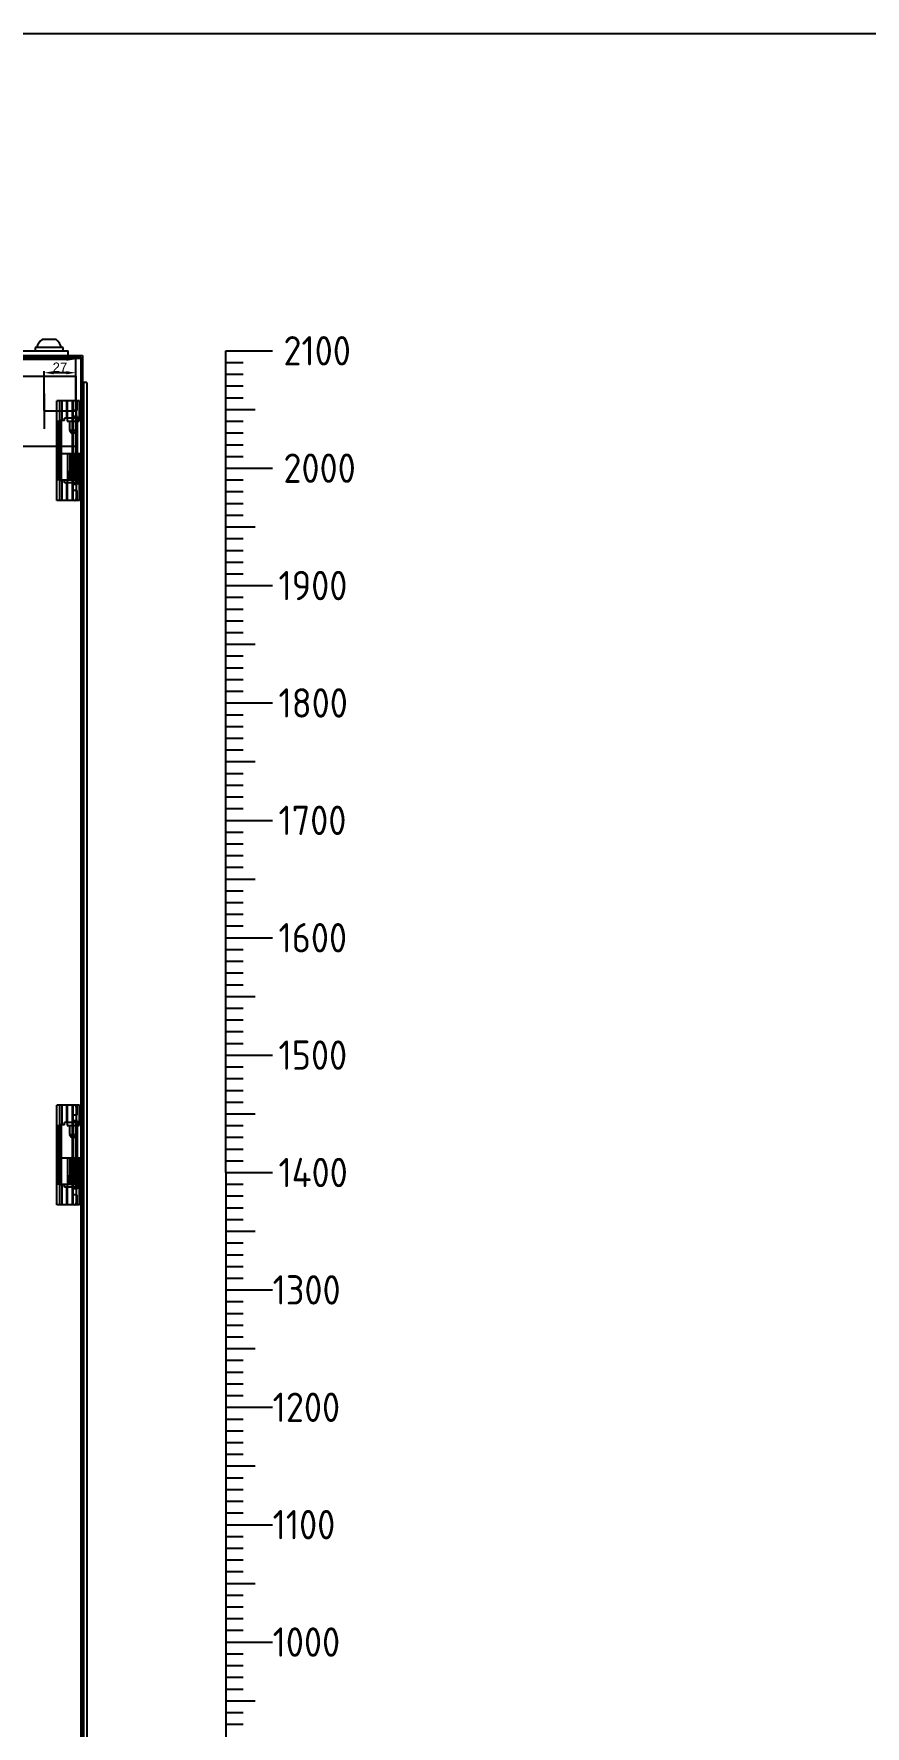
# Model space of a CAD drawing. Header units: millimetres. Extents: x 42356 to 50646, y 31507 to 39566.
# Drawn here: x 43768 to 44476, y 37394 to 38836 of the extents above; entities that cross this region are included whole.
import ezdxf
from ezdxf.enums import TextEntityAlignment as Align

# ---------------------------------------------------------------- set-up
doc = ezdxf.new("R2010")
doc.units = ezdxf.units.MM
doc.layers.add('! NO PLOT !', color=7, linetype='Continuous', true_color=0xff75dd, plot=False)
doc.layers.add('000-PI-ORMAR', color=2, linetype='Continuous')
doc.styles.add('PI0', font='isocpeur.ttf', dxfattribs={"width": 0.9})
doc.styles.get("Standard").update_dxf_attribs({"font": 'arial.ttf'})
doc.dimstyles.new('ISO-25-lb', dxfattribs={"dimtxt": 8, "dimasz": 8, "dimexe": 1.25, "dimexo": 0.625, "dimtad": 1, "dimtxsty": 'Standard', "dimcen": 5, "dimadec": 0, "dimazin": 0, "dimtfac": 1, "dimtmove": 0, "dimatfit": 3, "dimfxl": 0, "dimarcsym": 0})

# ---------------------------------------------------------------- blocks, each defined once
blk = doc.blocks.new('SKALA_2100')
for p, q in [((6091.9, 12435.4), (6091.9, 13135.4)), ((6091.9, 13135.4), (6131.9, 13135.4)), ((6091.9, 13125.4), (6106.9, 13125.4)), ((6091.9, 13115.4), (6106.9, 13115.4)), ((6091.9, 13105.4), (6106.9, 13105.4)), ((6091.9, 13095.4), (6106.9, 13095.4)), ((6091.9, 13085.4), (6116.9, 13085.4)), ((6091.9, 13075.4), (6106.9, 13075.4)), ((6091.9, 13065.4), (6106.9, 13065.4)), ((6091.9, 13055.4), (6106.9, 13055.4)), ((6091.9, 13045.4), (6106.9, 13045.4)), ((6091.9, 13035.4), (6131.9, 13035.4)), ((6091.9, 13035.4), (6131.9, 13035.4)), ((6091.9, 13025.4), (6106.9, 13025.4)), ((6091.9, 13015.4), (6106.9, 13015.4)), ((6091.9, 13005.4), (6106.9, 13005.4)), ((6091.9, 12995.4), (6106.9, 12995.4)), ((6091.9, 12985.4), (6116.9, 12985.4)), ((6091.9, 12975.4), (6106.9, 12975.4)), ((6091.9, 12965.4), (6106.9, 12965.4)), ((6091.9, 12955.4), (6106.9, 12955.4)), ((6091.9, 12945.4), (6106.9, 12945.4)), ((6091.9, 12935.4), (6131.9, 12935.4)), ((6091.9, 12925.4), (6106.9, 12925.4)), ((6091.9, 12915.4), (6106.9, 12915.4)), ((6091.9, 12905.4), (6106.9, 12905.4)), ((6091.9, 12895.4), (6106.9, 12895.4)), ((6091.9, 12885.4), (6116.9, 12885.4)), ((6091.9, 12875.4), (6106.9, 12875.4)), ((6091.9, 12865.4), (6106.9, 12865.4)), ((6091.9, 12855.4), (6106.9, 12855.4)), ((6091.9, 12845.4), (6106.9, 12845.4)), ((6091.9, 12835.4), (6131.9, 12835.4)), ((6091.9, 12825.4), (6106.9, 12825.4)), ((6091.9, 12815.4), (6106.9, 12815.4)), ((6091.9, 12805.4), (6106.9, 12805.4)), ((6091.9, 12795.4), (6106.9, 12795.4)), ((6091.9, 12785.4), (6116.9, 12785.4)), ((6091.9, 12775.4), (6106.9, 12775.4)), ((6091.9, 12765.4), (6106.9, 12765.4)), ((6091.9, 12755.4), (6106.9, 12755.4)), ((6091.9, 12745.4), (6106.9, 12745.4)), ((6091.9, 12735.4), (6131.9, 12735.4)), ((6091.9, 12725.4), (6106.9, 12725.4)), ((6091.9, 12715.4), (6106.9, 12715.4)), ((6091.9, 12705.4), (6106.9, 12705.4)), ((6091.9, 12695.4), (6106.9, 12695.4)), ((6091.9, 12685.4), (6116.9, 12685.4)), ((6091.9, 12675.4), (6106.9, 12675.4)), ((6091.9, 12665.4), (6106.9, 12665.4)), ((6091.9, 12655.4), (6106.9, 12655.4)), ((6091.9, 12645.4), (6106.9, 12645.4)), ((6091.9, 12635.4), (6131.9, 12635.4)), ((6091.9, 12625.4), (6106.9, 12625.4)), ((6091.9, 12615.4), (6106.9, 12615.4)), ((6091.9, 12605.4), (6106.9, 12605.4)), ((6091.9, 12595.4), (6106.9, 12595.4)), ((6091.9, 12585.4), (6116.9, 12585.4)), ((6091.9, 12575.4), (6106.9, 12575.4)), ((6091.9, 12565.4), (6106.9, 12565.4)), ((6091.9, 12555.4), (6106.9, 12555.4)), ((6091.9, 12545.4), (6106.9, 12545.4)), ((6091.9, 12535.4), (6131.9, 12535.4)), ((6091.9, 12525.4), (6106.9, 12525.4)), ((6091.9, 12515.4), (6106.9, 12515.4)), ((6091.9, 12505.4), (6106.9, 12505.4)), ((6091.9, 12495.4), (6106.9, 12495.4)), ((6091.9, 12485.4), (6116.9, 12485.4)), ((6091.9, 12475.4), (6106.9, 12475.4)), ((6091.9, 12465.4), (6106.9, 12465.4)), ((6091.9, 12455.4), (6106.9, 12455.4)), ((6091.9, 12445.4), (6106.9, 12445.4)), ((6091.9, 12435.4), (6131.9, 12435.4)), ((6091.9, 12435.4), (6091.9, 11575.4)), ((6091.9, 12435.4), (6131.9, 12435.4)), ((6091.9, 12425.4), (6106.9, 12425.4)), ((6091.9, 12415.4), (6106.9, 12415.4)), ((6091.9, 12405.4), (6106.9, 12405.4)), ((6091.9, 12395.4), (6106.9, 12395.4)), ((6091.9, 12385.4), (6116.9, 12385.4)), ((6091.9, 12375.4), (6106.9, 12375.4)), ((6091.9, 12365.4), (6106.9, 12365.4)), ((6091.9, 12355.4), (6106.9, 12355.4)), ((6091.9, 12345.4), (6106.9, 12345.4)), ((6091.9, 12335.4), (6131.9, 12335.4)), ((6091.9, 12325.4), (6106.9, 12325.4)), ((6091.9, 12315.4), (6106.9, 12315.4)), ((6091.9, 12305.4), (6106.9, 12305.4)), ((6091.9, 12295.4), (6106.9, 12295.4)), ((6091.9, 12285.4), (6116.9, 12285.4)), ((6091.9, 12275.4), (6106.9, 12275.4)), ((6091.9, 12265.4), (6106.9, 12265.4)), ((6091.9, 12255.4), (6106.9, 12255.4)), ((6091.9, 12245.4), (6106.9, 12245.4)), ((6091.9, 12235.4), (6131.9, 12235.4)), ((6091.9, 12235.4), (6131.9, 12235.4)), ((6091.9, 12235.4), (6131.9, 12235.4)), ((6091.9, 12225.4), (6106.9, 12225.4)), ((6091.9, 12215.4), (6106.9, 12215.4)), ((6091.9, 12205.4), (6106.9, 12205.4)), ((6091.9, 12195.4), (6106.9, 12195.4)), ((6091.9, 12185.4), (6116.9, 12185.4)), ((6091.9, 12175.4), (6106.9, 12175.4)), ((6091.9, 12165.4), (6106.9, 12165.4)), ((6091.9, 12155.4), (6106.9, 12155.4)), ((6091.9, 12145.4), (6106.9, 12145.4)), ((6091.9, 12135.4), (6131.9, 12135.4)), ((6091.9, 12125.4), (6106.9, 12125.4)), ((6091.9, 12115.4), (6106.9, 12115.4)), ((6091.9, 12105.4), (6106.9, 12105.4)), ((6091.9, 12095.4), (6106.9, 12095.4)), ((6091.9, 12085.4), (6116.9, 12085.4)), ((6091.9, 12075.4), (6106.9, 12075.4)), ((6091.9, 12065.4), (6106.9, 12065.4)), ((6091.9, 12055.4), (6106.9, 12055.4)), ((6091.9, 12045.4), (6106.9, 12045.4)), ((6091.9, 12035.4), (6131.9, 12035.4)), ((6091.9, 12035.4), (6131.9, 12035.4)), ((6091.9, 12035.4), (6131.9, 12035.4)), ((6091.9, 12035.4), (6131.9, 12035.4)), ((6091.9, 12025.4), (6106.9, 12025.4)), ((6091.9, 12015.4), (6106.9, 12015.4)), ((6091.9, 12005.4), (6106.9, 12005.4)), ((6091.9, 11995.4), (6106.9, 11995.4)), ((6091.9, 11985.4), (6116.9, 11985.4)), ((6091.9, 11975.4), (6106.9, 11975.4)), ((6091.9, 11965.4), (6106.9, 11965.4))]:
    blk.add_line(p, q)
at = {"style": 'PI0', "width": 0.9}
for s, p in [('2100', (6141.1, 13135.4)), ('2000', (6141.1, 13035.4)), ('1900', (6136.9, 12935.4)), ('1800', (6136.9, 12835.4)), ('1700', (6136.9, 12735.4)), ('1600', (6136.9, 12635.4)), ('1500', (6136.9, 12535.4)), ('1400', (6136.9, 12435.4)), ('1300', (6131.9, 12335.4)), ('1200', (6131.9, 12235.4)), ('1100', (6131.9, 12135.4)), ('1000', (6131.9, 12035.4))]:
    blk.add_text(s, height=25, dxfattribs=at).set_placement(p, align=Align.MIDDLE_LEFT)
blk = doc.blocks.new('8806000_2000x800x600')
at = {"layer": '! NO PLOT !'}
for p, q in [((-3049.3, 1783), (-3049.3, 1868)), ((-3029.9, 1868), (-3049.3, 1868)), ((-3046.8, 1851), (-3046.8, 1868)), ((-3046.6, 1783), (-3046.6, 1868)), ((-3044.7, 1851), (-3044.7, 1868)), ((-3041, 1868), (-3041, 1853)), ((-3040.1, 1853), (-3040.1, 1868)), ((-3036, 1783), (-3036, 1868)), ((-3035.4, 1853), (-3035.4, 1868)), ((-3035.2, 1783), (-3035.2, 1868)), ((-3032.4, 1866), (-3031.8, 1866)), ((-3032.4, 1785), (-3032.4, 1866)), ((-3031.8, 1859.5), (-3031.8, 1866)), ((-3029.9, 1853), (-3029.9, 1868)), ((-3047.6, 1800), (-3047.6, 1851)), ((-3042.6, 1851), (-3047.6, 1851)), ((-3045.1, 1800), (-3045.1, 1851)), ((-3029.9, 1853), (-3042.6, 1853)), ((-3042.6, 1851), (-3042.6, 1853)), ((-3040.5, 1853), (-3040.5, 1850.5)), ((-3040.5, 1850.5), (-3030.3, 1850.5)), ((-3038.4, 1850.5), (-3038.4, 1843)), ((-3031.8, 1859.5), (-3036, 1859.5)), ((-3031.7, 1854.5), (-3036, 1854.5)), ((-3032.9, 1796.5), (-3032.9, 1854.5)), ((-3032.5, 1843), (-3032.5, 1850.5)), ((-3032.4, 1791.5), (-3032.4, 1859.5)), ((-3032.2, 1796.5), (-3032.2, 1854.5)), ((-3031.7, 1796.5), (-3031.7, 1854.5)), ((-3030.3, 1850.5), (-3030.3, 1853)), ((-3038.4, 1843), (-3032.5, 1843)), ((-3038.4, 1843), (-3036.9, 1840.5)), ((-3036.9, 1840.5), (-3033.9, 1840.5)), ((-3033.9, 1840.5), (-3032.5, 1843)), ((-3046.1, 1823), (-3029.3, 1823)), ((-3046.1, 1823), (-3046.1, 1800.5)), ((-3040.2, 1823), (-3040.2, 1800.5)), ((-3038.2, 1823), (-3038.2, 1800.5)), ((-3036.5, 1823), (-3036.5, 1800.5)), ((-3036.1, 1823), (-3036.1, 1800.5)), ((-3034, 1823), (-3034, 1800.5)), ((-3033.6, 1823), (-3033.6, 1800.5)), ((-3033.3, 1823), (-3033.3, 1800.5)), ((-3032.2, 1823), (-3032.2, 1800.5)), ((-3031.4, 1823), (-3031.4, 1800.5)), ((-3031.3, 1800.5), (-3031.3, 1823)), ((-3030.3, 1823), (-3030.3, 1800.5)), ((-3029.5, 1823), (-3029.5, 1800.5)), ((-3036.9, 1810.5), (-3038.4, 1808)), ((-3038.4, 1808), (-3038.4, 1800.5)), ((-3038.4, 1808), (-3032.5, 1808)), ((-3036.9, 1810.5), (-3033.9, 1810.5)), ((-3032.5, 1808), (-3033.9, 1810.5)), ((-3032.5, 1800.5), (-3032.5, 1808)), ((-3042.6, 1800), (-3047.6, 1800)), ((-3046.8, 1783), (-3046.8, 1800)), ((-3046.1, 1800.5), (-3029.3, 1800.5)), ((-3044.7, 1783), (-3044.7, 1800)), ((-3042.6, 1798), (-3042.6, 1800)), ((-3029.9, 1798), (-3042.6, 1798)), ((-3041, 1798), (-3041, 1783)), ((-3040.5, 1800.5), (-3040.5, 1798)), ((-3040.1, 1783), (-3040.1, 1798)), ((-3031.7, 1796.5), (-3036, 1796.5)), ((-3031.8, 1791.5), (-3036, 1791.5)), ((-3035.4, 1783), (-3035.4, 1798)), ((-3031.8, 1785), (-3031.8, 1791.5)), ((-3030.3, 1798), (-3030.3, 1800.5)), ((-3029.9, 1783), (-3029.9, 1798)), ((-3029.9, 1783), (-3049.3, 1783)), ((-3032.4, 1785), (-3031.8, 1785)), ((-3049.3, 1183), (-3049.3, 1268)), ((-3029.9, 1268), (-3049.3, 1268)), ((-3046.8, 1251), (-3046.8, 1268)), ((-3046.6, 1183), (-3046.6, 1268)), ((-3044.7, 1251), (-3044.7, 1268)), ((-3041, 1268), (-3041, 1253)), ((-3040.1, 1253), (-3040.1, 1268)), ((-3036, 1183), (-3036, 1268)), ((-3031.8, 1259.5), (-3036, 1259.5)), ((-3031.7, 1254.5), (-3036, 1254.5)), ((-3035.4, 1253), (-3035.4, 1268)), ((-3035.2, 1183), (-3035.2, 1268)), ((-3032.9, 1196.5), (-3032.9, 1254.5)), ((-3032.4, 1266), (-3031.8, 1266)), ((-3032.4, 1185), (-3032.4, 1266)), ((-3032.4, 1191.5), (-3032.4, 1259.5)), ((-3032.2, 1196.5), (-3032.2, 1254.5)), ((-3031.8, 1259.5), (-3031.8, 1266)), ((-3031.7, 1196.5), (-3031.7, 1254.5)), ((-3029.9, 1253), (-3029.9, 1268)), ((-3047.6, 1200), (-3047.6, 1251)), ((-3042.6, 1251), (-3047.6, 1251)), ((-3045.1, 1200), (-3045.1, 1251)), ((-3029.9, 1253), (-3042.6, 1253)), ((-3042.6, 1251), (-3042.6, 1253)), ((-3040.5, 1253), (-3040.5, 1250.5)), ((-3040.5, 1250.5), (-3030.3, 1250.5)), ((-3038.4, 1250.5), (-3038.4, 1243)), ((-3038.4, 1243), (-3032.5, 1243)), ((-3038.4, 1243), (-3036.9, 1240.5)), ((-3036.9, 1240.5), (-3033.9, 1240.5)), ((-3033.9, 1240.5), (-3032.5, 1243)), ((-3032.5, 1243), (-3032.5, 1250.5)), ((-3030.3, 1250.5), (-3030.3, 1253)), ((-3046.1, 1223), (-3046.1, 1200.5)), ((-3046.1, 1223), (-3029.3, 1223)), ((-3040.2, 1223), (-3040.2, 1200.5)), ((-3038.2, 1223), (-3038.2, 1200.5)), ((-3036.5, 1223), (-3036.5, 1200.5)), ((-3036.1, 1223), (-3036.1, 1200.5)), ((-3034, 1223), (-3034, 1200.5)), ((-3033.6, 1223), (-3033.6, 1200.5)), ((-3033.3, 1223), (-3033.3, 1200.5)), ((-3032.2, 1223), (-3032.2, 1200.5)), ((-3031.4, 1223), (-3031.4, 1200.5)), ((-3031.3, 1200.5), (-3031.3, 1223)), ((-3030.3, 1223), (-3030.3, 1200.5)), ((-3029.5, 1223), (-3029.5, 1200.5)), ((-3042.6, 1200), (-3047.6, 1200)), ((-3046.8, 1183), (-3046.8, 1200)), ((-3046.1, 1200.5), (-3029.3, 1200.5)), ((-3044.7, 1183), (-3044.7, 1200)), ((-3042.6, 1198), (-3042.6, 1200)), ((-3029.9, 1198), (-3042.6, 1198)), ((-3041, 1198), (-3041, 1183)), ((-3040.5, 1200.5), (-3040.5, 1198)), ((-3040.1, 1183), (-3040.1, 1198)), ((-3036.9, 1210.5), (-3038.4, 1208)), ((-3038.4, 1208), (-3038.4, 1200.5)), ((-3038.4, 1208), (-3032.5, 1208)), ((-3036.9, 1210.5), (-3033.9, 1210.5)), ((-3035.4, 1183), (-3035.4, 1198)), ((-3032.5, 1208), (-3033.9, 1210.5)), ((-3032.5, 1200.5), (-3032.5, 1208)), ((-3030.3, 1198), (-3030.3, 1200.5)), ((-3029.9, 1183), (-3029.9, 1198)), ((-3029.9, 1183), (-3049.3, 1183)), ((-3031.7, 1196.5), (-3036, 1196.5)), ((-3031.8, 1191.5), (-3036, 1191.5)), ((-3032.4, 1185), (-3031.8, 1185)), ((-3031.8, 1185), (-3031.8, 1191.5))]:
    blk.add_line(p, q, dxfattribs=at)
for centre, start_param, end_param in [((-3034.4, 1866), 4.712389, 6.283185), ((-3033.7, 1866), 4.712389, 6.283185), ((-3034.4, 1785), 3.141593, 4.712389), ((-3033.7, 1785), 3.141593, 4.712389), ((-3034.4, 1266), 4.712389, 6.283185), ((-3033.7, 1266), 4.712389, 6.283185), ((-3034.4, 1185), 3.141593, 4.712389), ((-3033.7, 1185), 3.141593, 4.712389)]:
    blk.add_ellipse(centre, major_axis=(0, 2), ratio=0.965926, start_param=start_param, end_param=end_param, dxfattribs=at)
at = {"layer": '000-PI-ORMAR'}
for p, q in [((-3049.8, 1920), (-3061.8, 1920)), ((-3027.3, 1904), (-3819.3, 1904)), ((-3807.1, 1910.5), (-3039.6, 1910.5)), ((-3807.1, 1906.5), (-3039.6, 1906.5)), ((-3807.1, 1905), (-3039.6, 1905)), ((-3043.8, 1913.4), (-3067.8, 1913.4)), ((-3067.8, 1913.4), (-3067.8, 1910.5)), ((-3043.8, 1910.5), (-3043.8, 1913.4)), ((-3039.6, 1904), (-3039.6, 1910.5)), ((-3039.6, 1906.5), (-3027.3, 1906.5)), ((-3039.6, 1905), (-3028.8, 1905)), ((-3028.8, 1905), (-3028.8, 1904)), ((-3028.8, 1904), (-3028.8, -80.5)), ((-3027.3, 1906.5), (-3027.3, 1904)), ((-3027.3, -80.5), (-3027.3, 1904)), ((-3027.3, 1904), (-3027.3, -80.5)), ((-3026.5, 1883.5), (-3027.3, 1883.4)), ((-3023.8, 1883.5), (-3026.5, 1883.5)), ((-3026.5, 1883.5), (-3026.5, -67.5)), ((-3023.8, 1883.5), (-3023.8, -67.5))]:
    blk.add_line(p, q, dxfattribs=at)
for centre, start, end in [((-3055.4, 1910.8), 124.8208, 166.6054), ((-3056.2, 1910.8), 13.3946, 55.1792)]:
    blk.add_arc(centre, 11.2, start, end, dxfattribs=at)
blk = doc.blocks.new('*D377')
at = {"layer": '! NO PLOT !', "color": 0, "lineweight": -2, "transparency": 16777216}
for p, q in [((43021.3, 38545.1), (43021.3, 38560.1)), ((43029.3, 38558.8), (43795.3, 38558.8)), ((43803.3, 38545.1), (43803.3, 38560.1))]:
    blk.add_line(p, q, dxfattribs=at)
at = {"layer": '! NO PLOT !', "color": 0, "transparency": 16777216}
for points in [[(43029.3, 38560.2), (43029.3, 38557.5), (43021.3, 38558.8)], [(43795.3, 38560.2), (43795.3, 38557.5), (43803.3, 38558.8)]]:
    blk.add_solid(points, dxfattribs=at)
at = {"layer": 'Defpoints', "color": 0, "transparency": 16777216}
for p in [(43803.3, 38558.8), (43021.3, 38544.5), (43803.3, 38544.5)]:
    blk.add_point(p, dxfattribs=at)
at = {"layer": '! NO PLOT !', "color": 0, "transparency": 16777216, "insert": (43412.3, 38563.5), "char_height": 8, "attachment_point": 5}
blk.add_mtext('782', dxfattribs=at)
blk = doc.blocks.new('*D378')
at = {"layer": '! NO PLOT !', "color": 0, "lineweight": -2, "transparency": 16777216}
for p, q in [((43776.3, 38515.1), (43776.3, 38548.6)), ((43795.3, 38547.3), (43784.3, 38547.3)), ((43803.3, 38515.1), (43803.3, 38548.6))]:
    blk.add_line(p, q, dxfattribs=at)
at = {"layer": '! NO PLOT !', "color": 0, "transparency": 16777216}
for points in [[(43784.3, 38548.7), (43784.3, 38546), (43776.3, 38547.3)], [(43795.3, 38548.7), (43795.3, 38546), (43803.3, 38547.3)]]:
    blk.add_solid(points, dxfattribs=at)
at = {"layer": 'Defpoints', "color": 0, "transparency": 16777216}
for p in [(43776.3, 38547.3), (43776.3, 38514.5), (43803.3, 38514.5)]:
    blk.add_point(p, dxfattribs=at)
at = {"layer": '! NO PLOT !', "color": 0, "transparency": 16777216, "insert": (43789.8, 38552), "char_height": 8, "attachment_point": 5}
blk.add_mtext('27', dxfattribs=at)

msp = doc.modelspace()

# ---------------------------------------------------------------- linework, layer by layer
at = {"layer": '! NO PLOT !'}
for p, q in [((43776.273, 38529.519), (43776.273, 38499.519)), ((43803.273, 38514.519), (43776.273, 38514.519))]:
    msp.add_line(p, q, dxfattribs=at)
at = {"layer": '! NO PLOT !', "ltscale": 0.25}
msp.add_lwpolyline([(42356.017, 38836.019), (42356.017, 35966.019), (44506.017, 35966.019), (44506.017, 36951.019), (46256.017, 36951.019), (46256.017, 38836.019), (42356.017, 38836.019)], dxfattribs=at)
msp.add_lwpolyline([(43021.273, 38544.519), (43803.273, 38544.519), (43803.273, 38484.519), (43021.273, 38484.519)], close=True)

# ---------------------------------------------------------------- block references
for name, p in [('SKALA_2100', (37839.082, 25430.634)), ('8806000_2000x800x600', (46836.345, 36655.52))]:
    msp.add_blockref(name, p)

# ---------------------------------------------------------------- dimensions: what is measured, and where the dimension line sits
at = {"layer": '! NO PLOT !'}
dim = msp.add_linear_dim(base=(43803.273, 38558.83), p1=(43021.273, 38544.519), p2=(43803.273, 38544.519), dimstyle='ISO-25-lb', dxfattribs=at)
dim.commit()
dim.dimension.update_dxf_attribs({"geometry": '*D377', "text_midpoint": (43412.273, 38563.54)})
dim = msp.add_linear_dim(base=(43776.273, 38547.329), p1=(43803.273, 38514.519), p2=(43776.273, 38514.519), angle=180, dimstyle='ISO-25-lb', dxfattribs=at)
dim.commit()
dim.dimension.update_dxf_attribs({"geometry": '*D378', "text_midpoint": (43789.773, 38551.97)})

doc.saveas('drawing.dxf')
